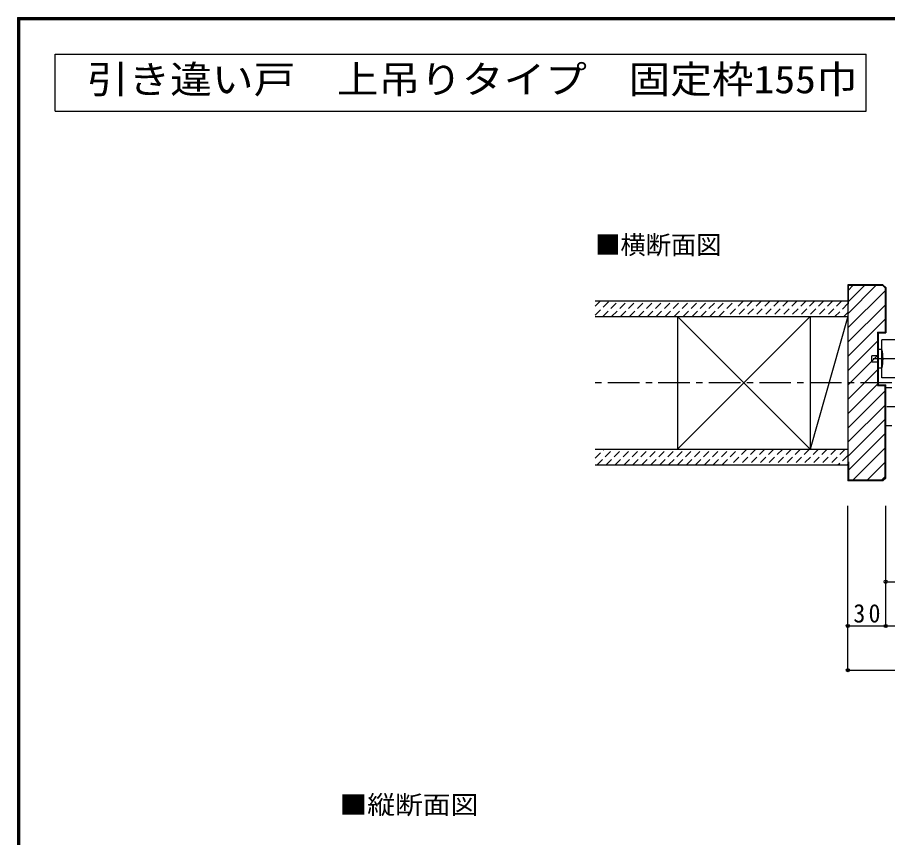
# Model space of a CAD drawing. Units: millimetres, scale not verified. Extents: x -973 to 977, y -718 to 696.
# Drawn here: x -973 to -284, y 46 to 696 of the extents above; entities that cross this region are included whole.
import ezdxf
from ezdxf.enums import TextEntityAlignment as Align

# ---------------------------------------------------------------- set-up
doc = ezdxf.new("R2010")
doc.units = ezdxf.units.MM
doc.header["$LTSCALE"] = 5
doc.header["$PDMODE"] = 32
doc.header["$PDSIZE"] = 2.5
for name, pattern in [('CHAIN1', [8, 5, -1, 1, -1]), ('DASHED1', [1.8, 1.2, -0.6]), ('DASHED2', [3, 2, -1])]:
    doc.linetypes.add(name, pattern=pattern)
for name, color, linetype in [('0-1_通り芯', 4, 'CHAIN1'), ('0-2_柱', 7, 'Continuous'), ('0-3_仕上げ', 2, 'Continuous'), ('0-4_枠', 3, 'Continuous'), ('0-6_扉', 6, 'Continuous'), ('0-7_金物', 7, 'Continuous'), ('0-A_文字', 3, 'Continuous'), ('0-B_寸法', 7, 'Continuous'), ('0-C_ハッチ', 4, 'DASHED1'), ('F-1_枠', 6, 'Continuous')]:
    doc.layers.add(name, color=color, linetype=linetype)
doc.styles.add('ＭＳ ゴシック', font='')
doc.styles.get('ＭＳ ゴシック').set_extended_font_data('MS Gothic')

msp = doc.modelspace()

# ---------------------------------------------------------------- linework, layer by layer
at = {"layer": '0-1_通り芯'}
for p, q in [((289.153, 425.5), (-296.847, 425.5)), ((519.135, 406.5), (-515.847, 406.5)), ((300.153, 387.5), (-285.847, 387.5))]:
    msp.add_line(p, q, dxfattribs=at)
at = {"layer": '0-2_柱', "color": 3}
for p, q in [((-450.726, 459), (-450.726, 354)), ((-345.726, 459), (-345.726, 354)), ((-315.847, 459), (-315.847, 354))]:
    msp.add_line(p, q, dxfattribs=at)
at = {"layer": '0-2_柱'}
for p, q in [((-345.726, 354), (-450.726, 459)), ((-450.726, 354), (-345.726, 459)), ((-315.847, 459), (-345.726, 354))]:
    msp.add_line(p, q, dxfattribs=at)
at = {"layer": '0-3_仕上げ'}
for p, q in [((-515.847, 471.5), (-315.847, 471.5)), ((-515.847, 459), (-315.847, 459)), ((-515.847, 354), (-315.847, 354)), ((-515.847, 341.5), (-315.847, 341.5))]:
    msp.add_line(p, q, dxfattribs=at)
at = {"layer": '0-4_枠'}
for p, q in [((-315.847, 484), (-315.847, 329)), ((-287.968, 484), (-315.847, 484)), ((-315.347, 469), (-315.347, 483.5)), ((-288.175, 483.5), (-315.347, 483.5)), ((-288.175, 483.5), (-286.347, 481.671)), ((-287.968, 484), (-285.847, 481.879)), ((-286.347, 481.671), (-286.347, 446.5)), ((-285.847, 481.879), (-285.847, 446)), ((-315.347, 469), (-315.847, 469)), ((-292.347, 446.5), (-292.347, 404.5)), ((-292.347, 446.5), (-286.347, 446.5)), ((-291.847, 446), (-291.847, 405)), ((-291.847, 446), (-285.847, 446)), ((-292.347, 404.5), (-286.347, 404.5)), ((-291.847, 405), (-285.847, 405)), ((-286.347, 331.328), (-286.347, 404.5)), ((-285.847, 331.121), (-285.847, 405)), ((-315.347, 344), (-315.847, 344)), ((-315.347, 344), (-315.347, 329.5)), ((-288.175, 329.5), (-286.347, 331.328)), ((-287.968, 329), (-285.847, 331.121)), ((-287.968, 329), (-315.847, 329)), ((-288.175, 329.5), (-315.347, 329.5))]:
    msp.add_line(p, q, dxfattribs=at)
at = {"layer": '0-6_扉'}
for p, q in [((-288.847, 410.5), (-288.847, 440.5)), ((-146.097, 440.5), (-288.847, 440.5)), ((-146.097, 410.5), (-288.847, 410.5))]:
    msp.add_line(p, q, dxfattribs=at)
at = {"layer": '0-6_扉', "color": 2, "linetype": 'DASHED2'}
for p, q in [((-285.847, 372.5), (-285.847, 402.5)), ((-146.097, 402.5), (-285.847, 402.5)), ((-146.097, 372.5), (-285.847, 372.5))]:
    msp.add_line(p, q, dxfattribs=at)
at = {"layer": '0-7_金物'}
for p, q in [((-291.847, 428), (-296.847, 428)), ((-291.847, 418), (-291.847, 433)), ((-288.847, 433), (-291.847, 433)), ((-288.847, 418), (-291.847, 418))]:
    msp.add_line(p, q, dxfattribs=at)
msp.add_lwpolyline([(-291.847, 423), (-296.847, 423), (-296.847, 428)], dxfattribs=at)
msp.add_arc((-319.298, 425.5), 31.361, 346.16371, 13.83632, dxfattribs=at)
at = {"layer": '0-A_文字'}
for p, q in [((-943.333, 621.667), (-943.333, 666.667)), ((-943.333, 666.667), (-301.19, 666.667)), ((-301.19, 621.667), (-301.19, 666.667)), ((-943.333, 621.667), (-301.19, 621.667))]:
    msp.add_line(p, q, dxfattribs=at)
at = {"layer": '0-B_寸法', "color": 4}
for p, q in [((-315.847, 179), (-315.847, 309)), ((-285.847, 214), (-285.847, 309)), ((-285.847, 249), (-16.365, 249)), ((-315.847, 214), (-285.847, 214)), ((-285.847, 214), (289.153, 214)), ((-315.847, 179), (319.135, 179))]:
    msp.add_line(p, q, dxfattribs=at)
at = {"layer": '0-B_寸法'}
for p in [(-285.847, 249), (-315.847, 214), (-285.847, 214), (-315.847, 179)]:
    msp.add_point(p, dxfattribs=at)
at = {"layer": '0-C_ハッチ', "linetype": 'Continuous'}
for p, q in [((-315.847, 461.255), (-293.602, 483.5)), ((-315.347, 470.815), (-302.662, 483.5)), ((-315.347, 479.876), (-311.723, 483.5)), ((-315.847, 449.941), (-286.347, 479.441)), ((-315.847, 438.627), (-286.347, 468.127)), ((-315.847, 427.314), (-286.347, 456.814)), ((-315.847, 416), (-292.347, 439.5)), ((-315.847, 404.686), (-292.347, 428.186)), ((-315.847, 393.372), (-292.347, 416.872)), ((-315.847, 382.059), (-292.347, 405.559)), ((-315.847, 370.745), (-286.347, 400.245)), ((-315.847, 359.431), (-286.347, 388.931)), ((-315.847, 348.117), (-286.347, 377.618)), ((-315.347, 337.303), (-286.347, 366.304)), ((-311.837, 329.5), (-286.347, 354.99)), ((-300.523, 329.5), (-286.347, 343.677)), ((-289.21, 329.5), (-286.347, 332.363))]:
    msp.add_line(p, q, dxfattribs=at)
at = {"layer": '0-C_ハッチ'}
for p, q in [((-515.847, 467.187), (-511.534, 471.5)), ((-515.847, 460.116), (-504.463, 471.5)), ((-509.892, 459), (-497.392, 471.5)), ((-502.821, 459), (-490.321, 471.5)), ((-495.75, 459), (-483.25, 471.5)), ((-488.679, 459), (-476.179, 471.5)), ((-481.608, 459), (-469.108, 471.5)), ((-474.536, 459), (-462.036, 471.5)), ((-467.465, 459), (-454.965, 471.5)), ((-460.394, 459), (-447.894, 471.5)), ((-453.323, 459), (-440.823, 471.5)), ((-446.252, 459), (-433.752, 471.5)), ((-439.181, 459), (-426.681, 471.5)), ((-432.11, 459), (-419.61, 471.5)), ((-425.039, 459), (-412.539, 471.5)), ((-417.968, 459), (-405.468, 471.5)), ((-398.397, 471.5), (-410.897, 459)), ((-391.326, 471.5), (-403.826, 459)), ((-384.255, 471.5), (-396.755, 459)), ((-377.184, 471.5), (-389.684, 459)), ((-370.113, 471.5), (-382.613, 459)), ((-363.041, 471.5), (-375.541, 459)), ((-355.97, 471.5), (-368.47, 459)), ((-348.899, 471.5), (-361.399, 459)), ((-341.828, 471.5), (-354.328, 459)), ((-334.757, 471.5), (-347.257, 459)), ((-327.686, 471.5), (-340.186, 459)), ((-320.615, 471.5), (-333.115, 459)), ((-315.847, 469.197), (-326.044, 459)), ((-315.847, 462.126), (-318.973, 459)), ((-515.847, 346.979), (-508.826, 354)), ((-514.255, 341.5), (-501.755, 354)), ((-507.184, 341.5), (-494.684, 354)), ((-500.113, 341.5), (-487.613, 354)), ((-493.041, 341.5), (-480.541, 354)), ((-485.97, 341.5), (-473.47, 354)), ((-478.899, 341.5), (-466.399, 354)), ((-471.828, 341.5), (-459.328, 354)), ((-464.757, 341.5), (-452.257, 354)), ((-457.686, 341.5), (-445.186, 354)), ((-450.615, 341.5), (-438.115, 354)), ((-443.544, 341.5), (-431.044, 354)), ((-436.473, 341.5), (-423.973, 354)), ((-429.402, 341.5), (-416.902, 354)), ((-422.331, 341.5), (-409.831, 354)), ((-415.26, 341.5), (-402.76, 354)), ((-395.689, 354), (-408.189, 341.5)), ((-388.618, 354), (-401.118, 341.5)), ((-381.547, 354), (-394.047, 341.5)), ((-374.475, 354), (-386.975, 341.5)), ((-367.404, 354), (-379.904, 341.5)), ((-360.333, 354), (-372.833, 341.5)), ((-353.262, 354), (-365.762, 341.5)), ((-346.191, 354), (-358.691, 341.5)), ((-339.12, 354), (-351.62, 341.5)), ((-332.049, 354), (-344.549, 341.5)), ((-324.978, 354), (-337.478, 341.5)), ((-317.907, 354), (-330.407, 341.5)), ((-315.847, 348.989), (-323.336, 341.5)), ((-315.847, 341.918), (-316.265, 341.5))]:
    msp.add_line(p, q, dxfattribs=at)
at = {"layer": 'F-1_枠'}
for p, q in [((-973.347, 695.833), (-973.347, -700.833)), ((-973.347, 695.833), (976.653, 695.833)), ((-973.347, 695), (976.653, 695)), ((-973.347, 694.167), (976.653, 694.167)), ((-972.514, 695.833), (-972.514, -700.833)), ((-971.68, 695.833), (-971.68, -700.833))]:
    msp.add_line(p, q, dxfattribs=at)

# ---------------------------------------------------------------- texts
at = {"layer": '0-A_文字', "style": 'ＭＳ ゴシック', "width": 1.1}
msp.add_text('引き違い戸\u3000上吊りタイプ\u3000固定枠155巾', height=21.99, dxfattribs=at).set_placement((-918.333, 629.167), align=Align.BOTTOM_LEFT)
at = {"layer": '0-A_文字', "color": 7, "style": 'ＭＳ ゴシック'}
msp.add_text('■横断面図', height=14.66, dxfattribs=at).set_placement((-515.847, 504), align=Align.BOTTOM_LEFT)
at = {"layer": '0-A_文字', "color": 7, "style": 'ＭＳ ゴシック', "width": 1.1}
msp.add_text('■縦断面図', height=14.66, dxfattribs=at).set_placement((-718.347, 60.681), align=Align.BOTTOM_LEFT)
at = {"layer": '0-B_寸法', "insert": (-311.472, 216.5), "char_height": 14.66, "attachment_point": 7, "style": 'ＭＳ ゴシック'}
msp.add_mtext('\\T1.27;\\W0.95;30', dxfattribs=at)

doc.saveas('drawing.dxf')
